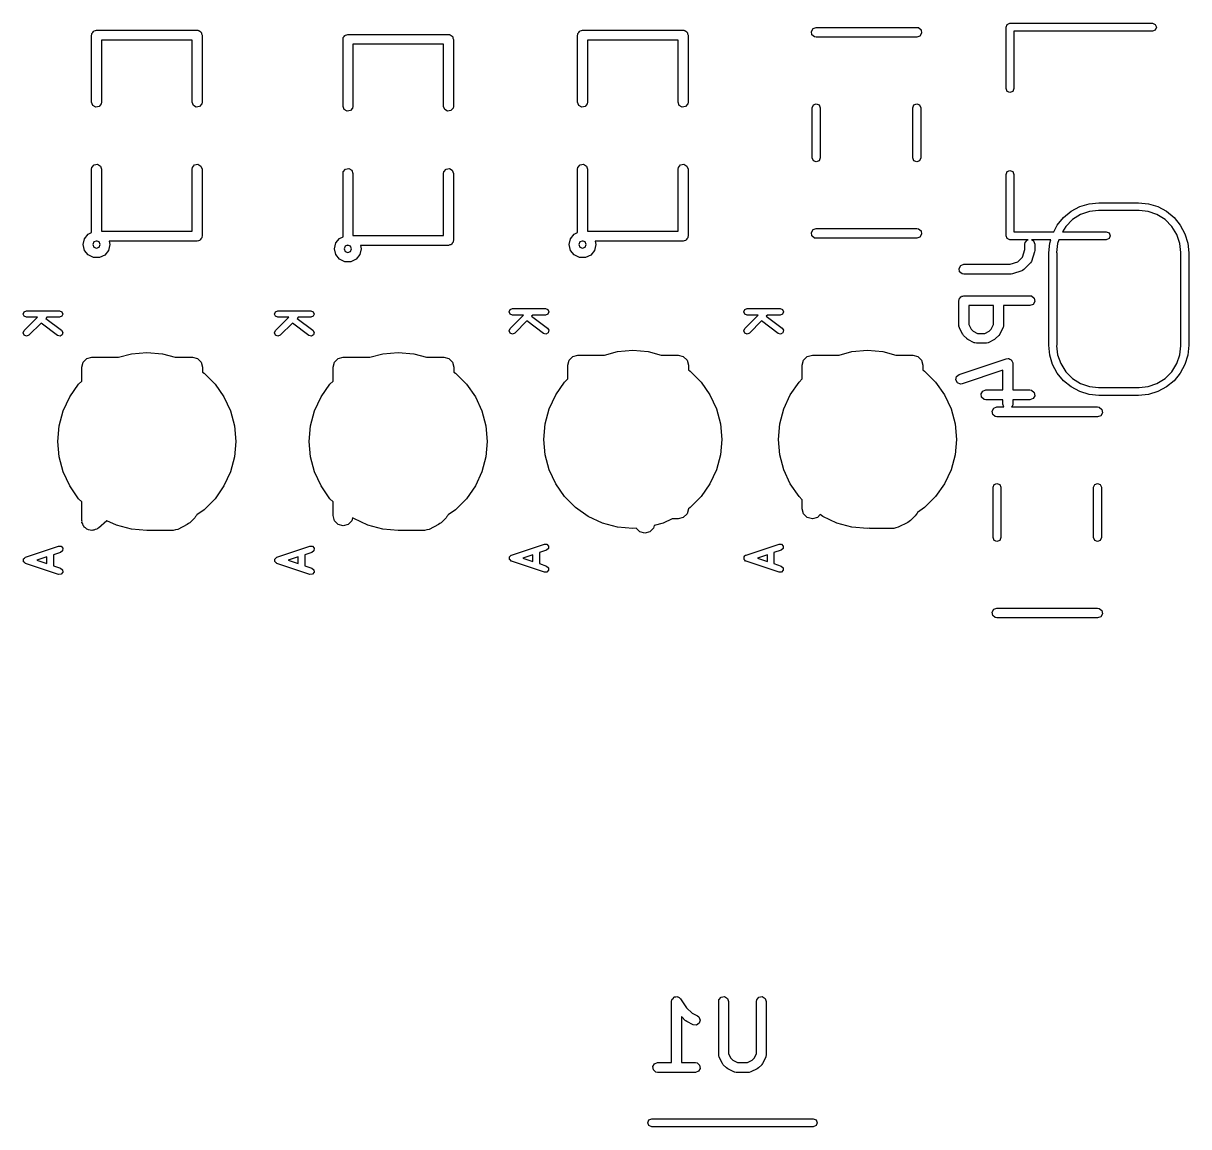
# Model space of a CAD drawing. Extents: x 0.41 to 2.1, y 0.11 to 1.56.
# Drawn here: x 0.406 to 1.102, y 0.901 to 1.56 of the extents above; entities that cross this region are included whole.
import ezdxf

# ---------------------------------------------------------------- set-up
doc = ezdxf.new("R2010")
doc.units = 0
doc.header["$MEASUREMENT"] = 0
doc.layers.add('BLACK', color=7, linetype='CONTINUOUS')

msp = doc.modelspace()

# ---------------------------------------------------------------- linework, layer by layer
at = {"layer": 'BLACK', "linetype": 'CONTINUOUS'}
for p, q in [((0.992717, 1.5572), (0.993408, 1.55888)), ((0.993408, 1.55888), (0.995079, 1.55957)), ((0.995079, 1.55957), (1.08012, 1.55957)), ((1.08012, 1.55957), (1.08179, 1.55888)), ((1.08179, 1.55888), (1.08248, 1.5572)), ((0.447047, 1.5525), (0.447115, 1.55288)), ((0.447047, 1.5125), (0.447047, 1.5525)), ((0.447092, 1.55301), (0.447158, 1.55313)), ((0.447115, 1.55288), (0.447092, 1.55301)), ((0.447158, 1.55313), (0.447225, 1.55351)), ((0.447225, 1.55351), (0.447718, 1.5541)), ((0.447718, 1.5541), (0.448102, 1.55476)), ((0.448102, 1.55476), (0.448352, 1.55485)), ((0.448352, 1.55485), (0.448524, 1.55506)), ((0.448524, 1.55506), (0.449279, 1.55519)), ((0.449279, 1.55519), (0.45, 1.55545)), ((0.45, 1.55545), (0.51, 1.55545)), ((0.51, 1.55545), (0.510384, 1.55539)), ((0.510384, 1.55539), (0.510513, 1.55541)), ((0.510513, 1.55541), (0.510626, 1.55534)), ((0.510626, 1.55534), (0.51101, 1.55527)), ((0.51101, 1.55527), (0.511598, 1.55478)), ((0.511598, 1.55478), (0.512262, 1.5544)), ((0.512262, 1.5544), (0.512353, 1.55415)), ((0.512353, 1.55415), (0.512557, 1.55398)), ((0.512557, 1.55398), (0.51269, 1.55322)), ((0.51269, 1.55322), (0.512953, 1.5525)), ((0.512953, 1.5525), (0.512953, 1.5125)), ((0.597158, 1.55063), (0.597225, 1.55101)), ((0.597225, 1.55101), (0.597718, 1.5516)), ((0.597718, 1.5516), (0.598102, 1.55226)), ((0.598102, 1.55226), (0.598352, 1.55235)), ((0.598352, 1.55235), (0.598524, 1.55256)), ((0.598524, 1.55256), (0.599279, 1.55269)), ((0.599279, 1.55269), (0.6, 1.55295)), ((0.6, 1.55295), (0.66, 1.55295)), ((0.66, 1.55295), (0.660384, 1.55289)), ((0.660384, 1.55289), (0.660513, 1.55291)), ((0.660513, 1.55291), (0.660626, 1.55284)), ((0.660626, 1.55284), (0.66101, 1.55277)), ((0.66101, 1.55277), (0.661598, 1.55228)), ((0.661598, 1.55228), (0.662262, 1.5519)), ((0.662262, 1.5519), (0.662353, 1.55165)), ((0.662353, 1.55165), (0.662557, 1.55148)), ((0.662557, 1.55148), (0.66269, 1.55072)), ((0.737047, 1.5525), (0.737115, 1.55288)), ((0.737047, 1.5125), (0.737047, 1.5525)), ((0.737092, 1.55301), (0.737158, 1.55313)), ((0.737115, 1.55288), (0.737092, 1.55301)), ((0.737158, 1.55313), (0.737225, 1.55351)), ((0.737225, 1.55351), (0.737718, 1.5541)), ((0.737718, 1.5541), (0.738102, 1.55476)), ((0.738102, 1.55476), (0.738352, 1.55485)), ((0.738352, 1.55485), (0.738524, 1.55506)), ((0.738524, 1.55506), (0.739279, 1.55519)), ((0.739279, 1.55519), (0.74, 1.55545)), ((0.74, 1.55545), (0.8, 1.55545)), ((0.8, 1.55545), (0.800384, 1.55539)), ((0.800384, 1.55539), (0.800513, 1.55541)), ((0.800513, 1.55541), (0.800626, 1.55534)), ((0.800626, 1.55534), (0.80101, 1.55527)), ((0.80101, 1.55527), (0.801598, 1.55478)), ((0.801598, 1.55478), (0.802262, 1.5544)), ((0.802262, 1.5544), (0.802353, 1.55415)), ((0.802353, 1.55415), (0.802557, 1.55398)), ((0.802557, 1.55398), (0.80269, 1.55322)), ((0.80269, 1.55322), (0.802953, 1.5525)), ((0.802953, 1.5525), (0.802953, 1.5125)), ((0.876541, 1.55471), (0.877551, 1.55645)), ((0.876892, 1.55272), (0.876541, 1.55471)), ((0.878439, 1.55142), (0.876892, 1.55272)), ((0.877551, 1.55645), (0.879449, 1.55715)), ((0.879449, 1.55124), (0.878439, 1.55142)), ((0.879449, 1.55715), (0.939449, 1.55715)), ((0.939449, 1.55124), (0.879449, 1.55124)), ((0.939449, 1.55715), (0.940459, 1.55697)), ((0.941347, 1.55193), (0.939449, 1.55124)), ((0.940459, 1.55697), (0.942006, 1.55567)), ((0.942357, 1.55368), (0.941347, 1.55193)), ((0.942006, 1.55567), (0.942357, 1.55368)), ((0.992717, 1.52059), (0.992717, 1.5572)), ((1.08012, 1.55484), (0.997441, 1.55484)), ((0.997441, 1.55484), (0.997441, 1.52059)), ((1.08179, 1.55553), (1.08012, 1.55484)), ((1.08248, 1.5572), (1.08179, 1.55553)), ((0.507047, 1.54955), (0.452953, 1.54955)), ((0.452953, 1.54955), (0.452953, 1.5125)), ((0.507047, 1.5125), (0.507047, 1.54955)), ((0.597047, 1.55), (0.597115, 1.55038)), ((0.597047, 1.51), (0.597047, 1.55)), ((0.597092, 1.55051), (0.597158, 1.55063)), ((0.597115, 1.55038), (0.597092, 1.55051)), ((0.657047, 1.54705), (0.602953, 1.54705)), ((0.602953, 1.54705), (0.602953, 1.51)), ((0.657047, 1.51), (0.657047, 1.54705)), ((0.66269, 1.55072), (0.662953, 1.55)), ((0.662953, 1.55), (0.662953, 1.51)), ((0.797047, 1.54955), (0.742953, 1.54955)), ((0.742953, 1.54955), (0.742953, 1.5125)), ((0.797047, 1.5125), (0.797047, 1.54955)), ((0.993408, 1.51892), (0.992717, 1.52059)), ((0.995079, 1.51823), (0.993408, 1.51892)), ((0.996749, 1.51892), (0.995079, 1.51823)), ((0.997441, 1.52059), (0.996749, 1.51892)), ((0.447738, 1.5106), (0.447047, 1.5125)), ((0.449487, 1.50959), (0.447738, 1.5106)), ((0.451476, 1.50994), (0.449487, 1.50959)), ((0.452775, 1.51149), (0.451476, 1.50994)), ((0.452953, 1.5125), (0.452775, 1.51149)), ((0.507738, 1.5106), (0.507047, 1.5125)), ((0.509487, 1.50959), (0.507738, 1.5106)), ((0.511476, 1.50994), (0.509487, 1.50959)), ((0.512775, 1.51149), (0.511476, 1.50994)), ((0.512953, 1.5125), (0.512775, 1.51149)), ((0.597738, 1.5081), (0.597047, 1.51)), ((0.602953, 1.51), (0.602775, 1.50899)), ((0.657738, 1.5081), (0.657047, 1.51)), ((0.662953, 1.51), (0.662775, 1.50899)), ((0.737738, 1.5106), (0.737047, 1.5125)), ((0.739487, 1.50959), (0.737738, 1.5106)), ((0.741476, 1.50994), (0.739487, 1.50959)), ((0.742775, 1.51149), (0.741476, 1.50994)), ((0.742953, 1.5125), (0.742775, 1.51149)), ((0.797738, 1.5106), (0.797047, 1.5125)), ((0.799487, 1.50959), (0.797738, 1.5106)), ((0.801476, 1.50994), (0.799487, 1.50959)), ((0.802775, 1.51149), (0.801476, 1.50994)), ((0.802953, 1.5125), (0.802775, 1.51149)), ((0.877087, 1.50919), (0.877779, 1.51086)), ((0.877087, 1.47919), (0.877087, 1.50919)), ((0.877779, 1.51086), (0.879449, 1.51156)), ((0.879449, 1.51156), (0.881119, 1.51086)), ((0.881119, 1.51086), (0.881811, 1.50919)), ((0.881811, 1.50919), (0.881811, 1.47919)), ((0.937087, 1.50919), (0.937779, 1.51086)), ((0.937087, 1.47919), (0.937087, 1.50919)), ((0.937779, 1.51086), (0.939449, 1.51156)), ((0.939449, 1.51156), (0.941119, 1.51086)), ((0.941119, 1.51086), (0.941811, 1.50919)), ((0.941811, 1.50919), (0.941811, 1.47919)), ((0.599487, 1.50709), (0.597738, 1.5081)), ((0.601476, 1.50744), (0.599487, 1.50709)), ((0.602775, 1.50899), (0.601476, 1.50744)), ((0.659487, 1.50709), (0.657738, 1.5081)), ((0.661476, 1.50744), (0.659487, 1.50709)), ((0.662775, 1.50899), (0.661476, 1.50744)), ((0.447225, 1.47351), (0.448524, 1.47506)), ((0.448524, 1.47506), (0.450513, 1.47541)), ((0.450513, 1.47541), (0.452262, 1.4744)), ((0.452262, 1.4744), (0.452953, 1.4725)), ((0.507225, 1.47351), (0.508524, 1.47506)), ((0.508524, 1.47506), (0.510513, 1.47541)), ((0.510513, 1.47541), (0.512262, 1.4744)), ((0.512262, 1.4744), (0.512953, 1.4725)), ((0.737225, 1.47351), (0.738524, 1.47506)), ((0.738524, 1.47506), (0.740513, 1.47541)), ((0.740513, 1.47541), (0.742262, 1.4744)), ((0.742262, 1.4744), (0.742953, 1.4725)), ((0.797225, 1.47351), (0.798524, 1.47506)), ((0.798524, 1.47506), (0.800513, 1.47541)), ((0.800513, 1.47541), (0.802262, 1.4744)), ((0.802262, 1.4744), (0.802953, 1.4725)), ((0.877779, 1.47752), (0.877087, 1.47919)), ((0.879449, 1.47683), (0.877779, 1.47752)), ((0.881119, 1.47752), (0.879449, 1.47683)), ((0.881811, 1.47919), (0.881119, 1.47752)), ((0.937779, 1.47752), (0.937087, 1.47919)), ((0.939449, 1.47683), (0.937779, 1.47752)), ((0.941119, 1.47752), (0.939449, 1.47683)), ((0.941811, 1.47919), (0.941119, 1.47752)), ((0.447047, 1.4725), (0.447225, 1.47351)), ((0.447047, 1.43468), (0.447047, 1.4725)), ((0.452953, 1.4725), (0.452953, 1.43545)), ((0.507047, 1.4725), (0.507225, 1.47351)), ((0.507047, 1.43545), (0.507047, 1.4725)), ((0.512953, 1.4725), (0.512953, 1.4325)), ((0.597047, 1.47), (0.597225, 1.47101)), ((0.597047, 1.43218), (0.597047, 1.47)), ((0.597225, 1.47101), (0.598524, 1.47256)), ((0.598524, 1.47256), (0.600513, 1.47291)), ((0.600513, 1.47291), (0.602262, 1.4719)), ((0.602262, 1.4719), (0.602953, 1.47)), ((0.602953, 1.47), (0.602953, 1.43295)), ((0.657047, 1.47), (0.657225, 1.47101)), ((0.657047, 1.43295), (0.657047, 1.47)), ((0.657225, 1.47101), (0.658524, 1.47256)), ((0.658524, 1.47256), (0.660513, 1.47291)), ((0.660513, 1.47291), (0.662262, 1.4719)), ((0.662262, 1.4719), (0.662953, 1.47)), ((0.662953, 1.47), (0.662953, 1.43)), ((0.737047, 1.4725), (0.737225, 1.47351)), ((0.737047, 1.43468), (0.737047, 1.4725)), ((0.742953, 1.4725), (0.742953, 1.43545)), ((0.797047, 1.4725), (0.797225, 1.47351)), ((0.797047, 1.43545), (0.797047, 1.4725)), ((0.802953, 1.4725), (0.802953, 1.4325)), ((0.992717, 1.46941), (0.993408, 1.47108)), ((0.992717, 1.4328), (0.992717, 1.46941)), ((0.993408, 1.47108), (0.995079, 1.47177)), ((0.995079, 1.47177), (0.996749, 1.47108)), ((0.996749, 1.47108), (0.997441, 1.46941)), ((0.997441, 1.46941), (0.997441, 1.43516)), ((1.02703, 1.44372), (1.03157, 1.44744)), ((1.03157, 1.44744), (1.03674, 1.4502)), ((1.03674, 1.4502), (1.04235, 1.45191)), ((1.04255, 1.44728), (1.03719, 1.4454)), ((1.04235, 1.45191), (1.04819, 1.45248)), ((1.04789, 1.44788), (1.04255, 1.44728)), ((1.04819, 1.44776), (1.04789, 1.44788)), ((1.04819, 1.45248), (1.07181, 1.45248)), ((1.07181, 1.44776), (1.04819, 1.44776)), ((1.07181, 1.45248), (1.07765, 1.45191)), ((1.07211, 1.44788), (1.07181, 1.44776)), ((1.07745, 1.44728), (1.07211, 1.44788)), ((1.08281, 1.4454), (1.07745, 1.44728)), ((1.07765, 1.45191), (1.08326, 1.4502)), ((1.08326, 1.4502), (1.08843, 1.44744)), ((1.08843, 1.44744), (1.09297, 1.44372)), ((1.02331, 1.43918), (1.02703, 1.44372)), ((1.03238, 1.44238), (1.02836, 1.43837)), ((1.03719, 1.4454), (1.03238, 1.44238)), ((1.08762, 1.44238), (1.08281, 1.4454)), ((1.09164, 1.43837), (1.08762, 1.44238)), ((1.09297, 1.44372), (1.09669, 1.43918)), ((0.44284, 1.43096), (0.445049, 1.43372)), ((0.445049, 1.43372), (0.447047, 1.43468)), ((0.452953, 1.43545), (0.507047, 1.43545)), ((0.602953, 1.43295), (0.657047, 1.43295)), ((0.73284, 1.43096), (0.735049, 1.43372)), ((0.735049, 1.43372), (0.737047, 1.43468)), ((0.742953, 1.43545), (0.797047, 1.43545)), ((0.876541, 1.43471), (0.877551, 1.43645)), ((0.876892, 1.43272), (0.876541, 1.43471)), ((0.878439, 1.43142), (0.876892, 1.43272)), ((0.877551, 1.43645), (0.879449, 1.43715)), ((0.879449, 1.43715), (0.939449, 1.43715)), ((0.939449, 1.43715), (0.940459, 1.43697)), ((0.940459, 1.43697), (0.942006, 1.43567)), ((0.942357, 1.43368), (0.941347, 1.43193)), ((0.942006, 1.43567), (0.942357, 1.43368)), ((0.993408, 1.43112), (0.992717, 1.4328)), ((0.997441, 1.43516), (1.02116, 1.43516)), ((1.02116, 1.43516), (1.02331, 1.43918)), ((1.02836, 1.43837), (1.02635, 1.43516)), ((1.02635, 1.43516), (1.05256, 1.43516)), ((1.05256, 1.43516), (1.05423, 1.43447)), ((1.05423, 1.43447), (1.05492, 1.4328)), ((1.05492, 1.4328), (1.05423, 1.43112)), ((1.09466, 1.43356), (1.09164, 1.43837)), ((1.09653, 1.4282), (1.09466, 1.43356)), ((1.09669, 1.43918), (1.09945, 1.43401)), ((1.09945, 1.43401), (1.10116, 1.4284)), ((0.442047, 1.42751), (0.44284, 1.43096)), ((0.44205, 1.4275), (0.442047, 1.42751)), ((0.442828, 1.42406), (0.44205, 1.4275)), ((0.448433, 1.42907), (0.447784, 1.4275)), ((0.447784, 1.4275), (0.448433, 1.42593)), ((0.449714, 1.4296), (0.448433, 1.42907)), ((0.448433, 1.42593), (0.45, 1.42528)), ((0.45, 1.42955), (0.449714, 1.4296)), ((0.450407, 1.42955), (0.45, 1.42955)), ((0.45, 1.42528), (0.451567, 1.42593)), ((0.451567, 1.42907), (0.450407, 1.42955)), ((0.452216, 1.4275), (0.451567, 1.42907)), ((0.451567, 1.42593), (0.452216, 1.4275)), ((0.457953, 1.42747), (0.457154, 1.42403)), ((0.51, 1.42955), (0.457486, 1.42955)), ((0.457486, 1.42955), (0.457953, 1.4275)), ((0.457953, 1.4275), (0.457953, 1.42747)), ((0.510721, 1.42981), (0.51, 1.42955)), ((0.511476, 1.42994), (0.510721, 1.42981)), ((0.511648, 1.43015), (0.511476, 1.42994)), ((0.511898, 1.43024), (0.511648, 1.43015)), ((0.512282, 1.4309), (0.511898, 1.43024)), ((0.512775, 1.43149), (0.512282, 1.4309)), ((0.512842, 1.43187), (0.512775, 1.43149)), ((0.512908, 1.43199), (0.512842, 1.43187)), ((0.512953, 1.4325), (0.512885, 1.43212)), ((0.512885, 1.43212), (0.512908, 1.43199)), ((0.592047, 1.42501), (0.59284, 1.42846)), ((0.59284, 1.42846), (0.595049, 1.43122)), ((0.595049, 1.43122), (0.597047, 1.43218)), ((0.598433, 1.42657), (0.597784, 1.425)), ((0.599714, 1.4271), (0.598433, 1.42657)), ((0.6, 1.42705), (0.599714, 1.4271)), ((0.600407, 1.42705), (0.6, 1.42705)), ((0.601567, 1.42657), (0.600407, 1.42705)), ((0.602216, 1.425), (0.601567, 1.42657)), ((0.66, 1.42705), (0.607486, 1.42705)), ((0.607486, 1.42705), (0.607953, 1.425)), ((0.660721, 1.42731), (0.66, 1.42705)), ((0.661476, 1.42744), (0.660721, 1.42731)), ((0.661648, 1.42765), (0.661476, 1.42744)), ((0.661898, 1.42774), (0.661648, 1.42765)), ((0.662282, 1.4284), (0.661898, 1.42774)), ((0.662775, 1.42899), (0.662282, 1.4284)), ((0.662842, 1.42937), (0.662775, 1.42899)), ((0.662908, 1.42949), (0.662842, 1.42937)), ((0.662953, 1.43), (0.662885, 1.42962)), ((0.662885, 1.42962), (0.662908, 1.42949)), ((0.732047, 1.42751), (0.73284, 1.43096)), ((0.73205, 1.4275), (0.732047, 1.42751)), ((0.732828, 1.42406), (0.73205, 1.4275)), ((0.738433, 1.42907), (0.737784, 1.4275)), ((0.737784, 1.4275), (0.738433, 1.42593)), ((0.739714, 1.4296), (0.738433, 1.42907)), ((0.738433, 1.42593), (0.74, 1.42528)), ((0.74, 1.42955), (0.739714, 1.4296)), ((0.740407, 1.42955), (0.74, 1.42955)), ((0.74, 1.42528), (0.741567, 1.42593)), ((0.741567, 1.42907), (0.740407, 1.42955)), ((0.742216, 1.4275), (0.741567, 1.42907)), ((0.741567, 1.42593), (0.742216, 1.4275)), ((0.747953, 1.42747), (0.747154, 1.42403)), ((0.8, 1.42955), (0.747486, 1.42955)), ((0.747486, 1.42955), (0.747953, 1.4275)), ((0.747953, 1.4275), (0.747953, 1.42747)), ((0.800721, 1.42981), (0.8, 1.42955)), ((0.801476, 1.42994), (0.800721, 1.42981)), ((0.801648, 1.43015), (0.801476, 1.42994)), ((0.801898, 1.43024), (0.801648, 1.43015)), ((0.802282, 1.4309), (0.801898, 1.43024)), ((0.802775, 1.43149), (0.802282, 1.4309)), ((0.802842, 1.43187), (0.802775, 1.43149)), ((0.802908, 1.43199), (0.802842, 1.43187)), ((0.802953, 1.4325), (0.802885, 1.43212)), ((0.802885, 1.43212), (0.802908, 1.43199)), ((0.879449, 1.43124), (0.878439, 1.43142)), ((0.939449, 1.43124), (0.879449, 1.43124)), ((0.941347, 1.43193), (0.939449, 1.43124)), ((0.995079, 1.43043), (0.993408, 1.43112)), ((1.00586, 1.43043), (0.995079, 1.43043)), ((1.00399, 1.42781), (1.00417, 1.42882)), ((1.00399, 1.42454), (1.00399, 1.42781)), ((1.00417, 1.42882), (1.00547, 1.43036)), ((1.00547, 1.43036), (1.00586, 1.43043)), ((1.01946, 1.43043), (1.00794, 1.43043)), ((1.00794, 1.43043), (1.00921, 1.4297)), ((1.00921, 1.4297), (1.0099, 1.42781)), ((1.0099, 1.42781), (1.0099, 1.42406)), ((1.01827, 1.42256), (1.01884, 1.4284)), ((1.01884, 1.4284), (1.01946, 1.43043)), ((1.02347, 1.4282), (1.02287, 1.42286)), ((1.02425, 1.43043), (1.02347, 1.4282)), ((1.05256, 1.43043), (1.02425, 1.43043)), ((1.05423, 1.43112), (1.05256, 1.43043)), ((1.09713, 1.42286), (1.09653, 1.4282)), ((1.10116, 1.4284), (1.10173, 1.42256)), ((0.445028, 1.42129), (0.442828, 1.42406)), ((0.448211, 1.41975), (0.445028, 1.42129)), ((0.451748, 1.41974), (0.448211, 1.41975)), ((0.45494, 1.42127), (0.451748, 1.41974)), ((0.457154, 1.42403), (0.45494, 1.42127)), ((0.59205, 1.425), (0.592047, 1.42501)), ((0.592828, 1.42156), (0.59205, 1.425)), ((0.595028, 1.41879), (0.592828, 1.42156)), ((0.598211, 1.41725), (0.595028, 1.41879)), ((0.597784, 1.425), (0.598433, 1.42343)), ((0.598433, 1.42343), (0.6, 1.42278)), ((0.6, 1.42278), (0.601567, 1.42343)), ((0.601567, 1.42343), (0.602216, 1.425)), ((0.60494, 1.41877), (0.601748, 1.41724)), ((0.607154, 1.42153), (0.60494, 1.41877)), ((0.607953, 1.42497), (0.607154, 1.42153)), ((0.607953, 1.425), (0.607953, 1.42497)), ((0.735028, 1.42129), (0.732828, 1.42406)), ((0.738211, 1.41975), (0.735028, 1.42129)), ((0.741748, 1.41974), (0.738211, 1.41975)), ((0.74494, 1.42127), (0.741748, 1.41974)), ((0.747154, 1.42403), (0.74494, 1.42127)), ((0.999725, 1.41726), (1.00249, 1.42003)), ((1.00249, 1.42003), (1.00399, 1.42454)), ((1.00975, 1.42312), (1.00787, 1.4175)), ((1.0099, 1.42406), (1.00974, 1.42319)), ((1.00974, 1.42319), (1.00975, 1.42312)), ((1.01827, 1.36744), (1.01827, 1.42256)), ((1.02287, 1.42286), (1.02299, 1.42256)), ((1.02299, 1.42256), (1.02299, 1.36744)), ((1.09701, 1.42256), (1.09713, 1.42286)), ((1.09701, 1.36744), (1.09701, 1.42256)), ((1.10173, 1.42256), (1.10173, 1.36744)), ((0.601748, 1.41724), (0.598211, 1.41725)), ((0.964666, 1.41332), (0.965676, 1.41507)), ((0.965017, 1.41133), (0.964666, 1.41332)), ((0.965676, 1.41507), (0.967574, 1.41576)), ((0.967574, 1.41576), (0.995216, 1.41576)), ((0.995216, 1.41576), (0.999725, 1.41726)), ((1.00225, 1.41188), (0.996629, 1.41001)), ((1.00239, 1.41199), (1.00225, 1.41188)), ((1.00257, 1.41201), (1.00239, 1.41199)), ((1.00341, 1.4126), (1.00257, 1.41201)), ((1.00716, 1.41634), (1.00341, 1.4126)), ((1.00723, 1.4165), (1.00716, 1.41634)), ((1.00738, 1.4166), (1.00723, 1.4165)), ((1.00787, 1.4175), (1.00738, 1.4166)), ((0.966564, 1.41003), (0.965017, 1.41133)), ((0.967574, 1.40986), (0.966564, 1.41003)), ((0.995696, 1.40986), (0.967574, 1.40986)), ((0.995756, 1.40988), (0.995696, 1.40986)), ((0.996629, 1.41001), (0.995756, 1.40988)), ((0.964621, 1.39406), (0.964689, 1.39444)), ((0.964621, 1.37906), (0.964621, 1.39406)), ((0.964666, 1.39457), (0.964732, 1.39469)), ((0.964689, 1.39444), (0.964666, 1.39457)), ((0.964732, 1.39469), (0.964799, 1.39507)), ((0.964799, 1.39507), (0.965292, 1.39566)), ((0.965292, 1.39566), (0.965676, 1.39632)), ((0.965676, 1.39632), (0.965926, 1.39641)), ((0.965926, 1.39641), (0.966098, 1.39662)), ((0.966098, 1.39662), (0.966853, 1.39675)), ((0.966853, 1.39675), (0.967574, 1.39701)), ((0.967574, 1.39701), (1.00694, 1.39701)), ((0.970527, 1.39111), (0.970527, 1.37976)), ((0.985244, 1.39111), (0.970527, 1.39111)), ((0.985244, 1.37976), (0.985244, 1.39111)), ((1.00694, 1.39111), (0.991149, 1.39111)), ((0.991149, 1.39111), (0.991149, 1.37906)), ((1.00694, 1.39701), (1.00795, 1.39684)), ((1.00884, 1.3918), (1.00694, 1.39111)), ((1.00795, 1.39684), (1.0095, 1.39554)), ((1.00985, 1.39355), (1.00884, 1.3918)), ((1.0095, 1.39554), (1.00985, 1.39355)), ((0.406262, 1.38606), (0.406833, 1.38744)), ((0.406833, 1.38468), (0.406262, 1.38606)), ((0.406833, 1.38744), (0.408212, 1.38801)), ((0.408212, 1.38411), (0.406833, 1.38468)), ((0.406833, 1.37618), (0.414761, 1.38411)), ((0.408212, 1.38801), (0.427912, 1.38801)), ((0.414761, 1.38411), (0.408212, 1.38411)), ((0.420277, 1.38411), (0.419623, 1.38346)), ((0.427912, 1.38411), (0.420277, 1.38411)), ((0.427912, 1.38801), (0.429291, 1.38744)), ((0.429291, 1.38468), (0.427912, 1.38411)), ((0.429291, 1.38744), (0.429862, 1.38606)), ((0.429862, 1.38606), (0.429291, 1.38468)), ((0.556262, 1.38606), (0.556833, 1.38744)), ((0.556833, 1.38468), (0.556262, 1.38606)), ((0.556833, 1.38744), (0.558212, 1.38801)), ((0.558212, 1.38411), (0.556833, 1.38468)), ((0.556833, 1.37618), (0.564761, 1.38411)), ((0.558212, 1.38801), (0.577912, 1.38801)), ((0.564761, 1.38411), (0.558212, 1.38411)), ((0.570277, 1.38411), (0.569623, 1.38346)), ((0.577912, 1.38411), (0.570277, 1.38411)), ((0.577912, 1.38801), (0.579291, 1.38744)), ((0.579291, 1.38468), (0.577912, 1.38411)), ((0.579291, 1.38744), (0.579862, 1.38606)), ((0.579862, 1.38606), (0.579291, 1.38468)), ((0.696262, 1.38732), (0.696833, 1.3887)), ((0.696833, 1.38594), (0.696262, 1.38732)), ((0.696833, 1.3887), (0.698212, 1.38927)), ((0.698212, 1.38537), (0.696833, 1.38594)), ((0.696833, 1.37744), (0.704761, 1.38537)), ((0.698212, 1.38927), (0.717912, 1.38927)), ((0.704761, 1.38537), (0.698212, 1.38537)), ((0.710277, 1.38537), (0.709623, 1.38472)), ((0.709623, 1.38472), (0.719082, 1.37762)), ((0.717912, 1.38537), (0.710277, 1.38537)), ((0.717912, 1.38927), (0.719291, 1.3887)), ((0.719291, 1.38594), (0.717912, 1.38537)), ((0.719291, 1.3887), (0.719862, 1.38732)), ((0.719862, 1.38732), (0.719291, 1.38594)), ((0.836262, 1.38732), (0.836833, 1.3887)), ((0.836833, 1.38594), (0.836262, 1.38732)), ((0.836833, 1.3887), (0.838212, 1.38927)), ((0.838212, 1.38537), (0.836833, 1.38594)), ((0.836833, 1.37744), (0.844761, 1.38537)), ((0.838212, 1.38927), (0.857912, 1.38927)), ((0.844761, 1.38537), (0.838212, 1.38537)), ((0.850277, 1.38537), (0.849623, 1.38472)), ((0.849623, 1.38472), (0.859082, 1.37762)), ((0.857912, 1.38537), (0.850277, 1.38537)), ((0.857912, 1.38927), (0.859291, 1.3887)), ((0.859291, 1.38594), (0.857912, 1.38537)), ((0.859291, 1.3887), (0.859862, 1.38732)), ((0.859862, 1.38732), (0.859291, 1.38594)), ((0.416838, 1.38067), (0.409591, 1.37342)), ((0.426742, 1.37324), (0.416838, 1.38067)), ((0.419623, 1.38346), (0.429082, 1.37636)), ((0.566838, 1.38067), (0.559591, 1.37342)), ((0.576742, 1.37324), (0.566838, 1.38067)), ((0.569623, 1.38346), (0.579082, 1.37636)), ((0.696262, 1.37606), (0.696833, 1.37744)), ((0.706838, 1.38193), (0.699591, 1.37468)), ((0.716742, 1.3745), (0.706838, 1.38193)), ((0.719082, 1.37762), (0.719842, 1.37634)), ((0.836262, 1.37606), (0.836833, 1.37744)), ((0.846838, 1.38193), (0.839591, 1.37468)), ((0.856742, 1.3745), (0.846838, 1.38193)), ((0.859082, 1.37762), (0.859842, 1.37634)), ((0.964682, 1.3789), (0.964621, 1.37906)), ((0.964641, 1.37872), (0.964682, 1.3789)), ((0.964933, 1.37774), (0.964641, 1.37872)), ((0.966808, 1.37399), (0.964933, 1.37774)), ((0.970527, 1.37976), (0.971876, 1.37706)), ((0.971876, 1.37706), (0.973073, 1.37587)), ((0.982698, 1.37587), (0.983895, 1.37706)), ((0.983895, 1.37706), (0.985244, 1.37976)), ((0.990837, 1.37774), (0.988963, 1.37399)), ((0.990858, 1.37792), (0.990837, 1.37774)), ((0.990971, 1.37805), (0.990858, 1.37792)), ((0.991149, 1.37906), (0.990971, 1.37805)), ((0.406262, 1.3748), (0.406833, 1.37618)), ((0.406833, 1.37342), (0.406262, 1.3748)), ((0.408212, 1.37285), (0.406833, 1.37342)), ((0.409591, 1.37342), (0.408212, 1.37285)), ((0.428188, 1.37287), (0.426742, 1.37324)), ((0.429472, 1.37363), (0.428188, 1.37287)), ((0.429082, 1.37636), (0.429842, 1.37508)), ((0.429842, 1.37508), (0.429472, 1.37363)), ((0.556262, 1.3748), (0.556833, 1.37618)), ((0.556833, 1.37342), (0.556262, 1.3748)), ((0.558212, 1.37285), (0.556833, 1.37342)), ((0.559591, 1.37342), (0.558212, 1.37285)), ((0.578188, 1.37287), (0.576742, 1.37324)), ((0.579472, 1.37363), (0.578188, 1.37287)), ((0.579082, 1.37636), (0.579842, 1.37508)), ((0.579842, 1.37508), (0.579472, 1.37363)), ((0.696833, 1.37468), (0.696262, 1.37606)), ((0.698212, 1.37411), (0.696833, 1.37468)), ((0.699591, 1.37468), (0.698212, 1.37411)), ((0.718188, 1.37413), (0.716742, 1.3745)), ((0.719472, 1.37489), (0.718188, 1.37413)), ((0.719842, 1.37634), (0.719472, 1.37489)), ((0.836833, 1.37468), (0.836262, 1.37606)), ((0.838212, 1.37411), (0.836833, 1.37468)), ((0.839591, 1.37468), (0.838212, 1.37411)), ((0.858188, 1.37413), (0.856742, 1.3745)), ((0.859472, 1.37489), (0.858188, 1.37413)), ((0.859842, 1.37634), (0.859472, 1.37489)), ((0.966855, 1.37395), (0.966808, 1.37399)), ((0.967361, 1.37323), (0.966855, 1.37395)), ((0.969236, 1.37135), (0.967361, 1.37323)), ((0.969294, 1.37132), (0.969236, 1.37135)), ((0.970003, 1.3708), (0.969294, 1.37132)), ((0.973753, 1.36892), (0.970003, 1.3708)), ((0.973073, 1.37587), (0.97577, 1.37452)), ((0.97577, 1.37452), (0.98, 1.37452)), ((0.98, 1.37452), (0.982698, 1.37587)), ((0.985767, 1.3708), (0.982018, 1.36892)), ((0.985812, 1.37084), (0.985767, 1.3708)), ((0.986535, 1.37135), (0.985812, 1.37084)), ((0.98841, 1.37323), (0.986535, 1.37135)), ((0.988437, 1.37328), (0.98841, 1.37323)), ((0.988963, 1.37399), (0.988437, 1.37328)), ((0.470771, 1.36234), (0.48, 1.36315)), ((0.48, 1.36315), (0.489229, 1.36234)), ((0.620771, 1.36234), (0.63, 1.36315)), ((0.63, 1.36315), (0.639229, 1.36234)), ((0.753096, 1.36155), (0.760771, 1.3636)), ((0.760771, 1.3636), (0.77, 1.36441)), ((0.77, 1.36441), (0.779229, 1.3636)), ((0.779229, 1.3636), (0.786904, 1.36155)), ((0.893096, 1.36155), (0.900771, 1.3636)), ((0.900771, 1.3636), (0.91, 1.36441)), ((0.91, 1.36441), (0.919229, 1.3636)), ((0.919229, 1.3636), (0.926904, 1.36155)), ((0.973928, 1.3689), (0.973753, 1.36892)), ((0.974063, 1.36879), (0.973928, 1.3689)), ((0.975073, 1.36861), (0.974063, 1.36879)), ((0.980697, 1.36861), (0.975073, 1.36861)), ((0.980863, 1.36867), (0.980697, 1.36861)), ((0.981035, 1.36863), (0.980863, 1.36867)), ((0.982018, 1.36892), (0.981035, 1.36863)), ((1.01884, 1.3616), (1.01827, 1.36744)), ((1.02299, 1.36744), (1.02287, 1.36714)), ((1.02287, 1.36714), (1.02347, 1.3618)), ((1.09653, 1.3618), (1.09713, 1.36714)), ((1.09713, 1.36714), (1.09701, 1.36744)), ((1.10173, 1.36744), (1.10116, 1.3616)), ((0.441143, 1.35429), (0.441947, 1.35729)), ((0.441947, 1.35729), (0.444143, 1.35948)), ((0.444143, 1.35948), (0.447143, 1.36029)), ((0.447143, 1.36029), (0.463096, 1.36029)), ((0.463096, 1.36029), (0.470771, 1.36234)), ((0.489229, 1.36234), (0.496904, 1.36029)), ((0.496904, 1.36029), (0.507143, 1.36029)), ((0.507143, 1.36029), (0.510143, 1.35948)), ((0.510143, 1.35948), (0.512339, 1.35729)), ((0.512339, 1.35729), (0.513143, 1.35429)), ((0.591143, 1.35429), (0.591947, 1.35729)), ((0.591947, 1.35729), (0.594143, 1.35948)), ((0.594143, 1.35948), (0.597143, 1.36029)), ((0.597143, 1.36029), (0.613096, 1.36029)), ((0.613096, 1.36029), (0.620771, 1.36234)), ((0.639229, 1.36234), (0.646904, 1.36029)), ((0.646904, 1.36029), (0.657143, 1.36029)), ((0.657143, 1.36029), (0.660143, 1.35948)), ((0.660143, 1.35948), (0.662339, 1.35729)), ((0.662339, 1.35729), (0.663143, 1.35429)), ((0.731143, 1.35555), (0.731947, 1.35855)), ((0.731947, 1.35855), (0.734143, 1.36074)), ((0.734143, 1.36074), (0.737143, 1.36155)), ((0.737143, 1.36155), (0.753096, 1.36155)), ((0.786904, 1.36155), (0.797143, 1.36155)), ((0.797143, 1.36155), (0.800143, 1.36074)), ((0.800143, 1.36074), (0.802339, 1.35855)), ((0.802339, 1.35855), (0.803143, 1.35555)), ((0.871143, 1.35555), (0.871947, 1.35855)), ((0.871947, 1.35855), (0.874143, 1.36074)), ((0.874143, 1.36074), (0.877143, 1.36155)), ((0.877143, 1.36155), (0.893096, 1.36155)), ((0.926904, 1.36155), (0.937143, 1.36155)), ((0.937143, 1.36155), (0.940143, 1.36074)), ((0.940143, 1.36074), (0.942339, 1.35855)), ((0.942339, 1.35855), (0.943143, 1.35555)), ((0.964766, 1.34999), (0.992887, 1.35937)), ((0.992887, 1.35937), (0.993901, 1.35952)), ((0.993901, 1.35952), (0.994111, 1.35943)), ((0.994111, 1.35943), (0.994334, 1.35947)), ((0.994334, 1.35947), (0.995031, 1.35907)), ((0.995031, 1.35907), (0.99578, 1.35877)), ((0.99578, 1.35877), (0.995887, 1.35858)), ((0.995887, 1.35858), (0.996083, 1.35846)), ((0.996083, 1.35846), (0.996358, 1.35771)), ((0.996358, 1.35771), (0.996742, 1.357)), ((0.996742, 1.357), (0.996696, 1.35678)), ((0.996696, 1.35678), (0.996774, 1.35657)), ((0.996774, 1.35657), (0.996774, 1.34077)), ((1.02055, 1.35599), (1.01884, 1.3616)), ((1.02347, 1.3618), (1.02534, 1.35644)), ((1.02534, 1.35644), (1.02836, 1.35163)), ((1.09164, 1.35163), (1.09466, 1.35644)), ((1.09466, 1.35644), (1.09653, 1.3618)), ((1.10116, 1.3616), (1.09945, 1.35599)), ((0.441143, 1.34602), (0.441143, 1.35429)), ((0.513143, 1.35429), (0.513143, 1.35143)), ((0.513143, 1.35143), (0.514164, 1.35071)), ((0.514164, 1.35071), (0.520715, 1.34416)), ((0.591143, 1.34602), (0.591143, 1.35429)), ((0.663143, 1.35429), (0.663143, 1.35143)), ((0.663143, 1.35143), (0.664164, 1.35071)), ((0.664164, 1.35071), (0.670715, 1.34416)), ((0.731143, 1.34728), (0.731143, 1.35555)), ((0.803143, 1.35555), (0.803143, 1.35269)), ((0.803143, 1.35269), (0.804164, 1.35197)), ((0.804164, 1.35197), (0.810715, 1.34542)), ((0.871143, 1.34728), (0.871143, 1.35555)), ((0.943143, 1.35555), (0.943143, 1.35269)), ((0.943143, 1.35269), (0.944164, 1.35197)), ((0.944164, 1.35197), (0.950715, 1.34542)), ((0.963183, 1.34874), (0.964766, 1.34999)), ((0.990868, 1.35247), (0.966633, 1.34439)), ((0.990868, 1.34077), (0.990868, 1.35247)), ((1.02331, 1.35082), (1.02055, 1.35599)), ((1.02703, 1.34628), (1.02331, 1.35082)), ((1.02836, 1.35163), (1.03238, 1.34762)), ((1.08762, 1.34762), (1.09164, 1.35163)), ((1.09669, 1.35082), (1.09297, 1.34628)), ((1.09945, 1.35599), (1.09669, 1.35082)), ((0.433971, 1.33657), (0.439285, 1.34416)), ((0.439285, 1.34416), (0.441143, 1.34602)), ((0.520715, 1.34416), (0.526029, 1.33657)), ((0.583971, 1.33657), (0.589285, 1.34416)), ((0.589285, 1.34416), (0.591143, 1.34602)), ((0.670715, 1.34416), (0.676029, 1.33657)), ((0.723971, 1.33783), (0.729285, 1.34542)), ((0.729285, 1.34542), (0.731143, 1.34728)), ((0.810715, 1.34542), (0.816029, 1.33783)), ((0.863971, 1.33783), (0.869285, 1.34542)), ((0.869285, 1.34542), (0.871143, 1.34728)), ((0.950715, 1.34542), (0.956029, 1.33783)), ((0.962778, 1.34676), (0.963183, 1.34874)), ((0.96374, 1.34498), (0.962778, 1.34676)), ((0.965619, 1.34424), (0.96374, 1.34498)), ((0.966633, 1.34439), (0.965619, 1.34424)), ((1.03157, 1.34256), (1.02703, 1.34628)), ((1.03674, 1.3398), (1.03157, 1.34256)), ((1.03238, 1.34762), (1.03719, 1.3446)), ((1.03719, 1.3446), (1.04255, 1.34272)), ((1.04255, 1.34272), (1.04789, 1.34212)), ((1.07211, 1.34212), (1.07745, 1.34272)), ((1.07745, 1.34272), (1.08281, 1.3446)), ((1.08281, 1.3446), (1.08762, 1.34762)), ((1.08843, 1.34256), (1.08326, 1.3398)), ((1.09297, 1.34628), (1.08843, 1.34256)), ((0.430056, 1.32818), (0.433971, 1.33657)), ((0.526029, 1.33657), (0.529944, 1.32818)), ((0.580056, 1.32818), (0.583971, 1.33657)), ((0.676029, 1.33657), (0.679944, 1.32818)), ((0.720056, 1.32944), (0.723971, 1.33783)), ((0.816029, 1.33783), (0.819944, 1.32944)), ((0.860056, 1.32944), (0.863971, 1.33783)), ((0.956029, 1.33783), (0.959944, 1.32944)), ((0.977789, 1.33833), (0.978799, 1.34008)), ((0.97814, 1.33634), (0.977789, 1.33833)), ((0.979687, 1.33504), (0.97814, 1.33634)), ((0.978799, 1.34008), (0.980697, 1.34077)), ((0.980697, 1.34077), (0.990868, 1.34077)), ((0.996774, 1.34077), (1.00694, 1.34077)), ((1.00694, 1.34077), (1.00795, 1.34059)), ((1.00884, 1.33556), (1.00694, 1.33486)), ((1.00795, 1.34059), (1.0095, 1.33929)), ((1.00985, 1.3373), (1.00884, 1.33556)), ((1.0095, 1.33929), (1.00985, 1.3373)), ((1.04235, 1.33809), (1.03674, 1.3398)), ((1.04819, 1.33752), (1.04235, 1.33809)), ((1.04789, 1.34212), (1.04819, 1.34224)), ((1.04819, 1.34224), (1.07181, 1.34224)), ((1.07181, 1.33752), (1.04819, 1.33752)), ((1.07181, 1.34224), (1.07211, 1.34212)), ((1.07765, 1.33809), (1.07181, 1.33752)), ((1.08326, 1.3398), (1.07765, 1.33809)), ((0.717658, 1.32049), (0.720056, 1.32944)), ((0.819944, 1.32944), (0.822342, 1.32049)), ((0.857658, 1.32049), (0.860056, 1.32944)), ((0.959944, 1.32944), (0.962342, 1.32049)), ((0.980697, 1.33486), (0.979687, 1.33504)), ((0.990868, 1.33486), (0.980697, 1.33486)), ((0.984415, 1.32813), (0.985425, 1.32988)), ((0.985425, 1.32988), (0.987323, 1.33057)), ((0.987323, 1.33057), (0.991459, 1.33057)), ((0.990868, 1.33219), (0.990868, 1.33486)), ((0.991459, 1.33057), (0.990868, 1.33219)), ((0.996595, 1.33118), (0.996081, 1.33057)), ((0.996081, 1.33057), (1.04732, 1.33057)), ((0.996774, 1.33219), (0.996595, 1.33118)), ((1.00694, 1.33486), (0.996774, 1.33486)), ((0.996774, 1.33486), (0.996774, 1.33219)), ((1.04732, 1.33057), (1.04833, 1.33039)), ((1.04833, 1.33039), (1.04988, 1.32909)), ((1.04988, 1.32909), (1.05023, 1.32711)), ((0.427658, 1.31923), (0.430056, 1.32818)), ((0.529944, 1.32818), (0.532342, 1.31923)), ((0.577658, 1.31923), (0.580056, 1.32818)), ((0.679944, 1.32818), (0.682342, 1.31923)), ((0.984766, 1.32614), (0.984415, 1.32813)), ((0.986313, 1.32484), (0.984766, 1.32614)), ((0.987323, 1.32467), (0.986313, 1.32484)), ((1.04732, 1.32467), (0.987323, 1.32467)), ((1.04922, 1.32536), (1.04732, 1.32467)), ((1.05023, 1.32711), (1.04922, 1.32536)), ((0.42685, 1.31), (0.427658, 1.31923)), ((0.532342, 1.31923), (0.53315, 1.31)), ((0.57685, 1.31), (0.577658, 1.31923)), ((0.682342, 1.31923), (0.68315, 1.31)), ((0.71685, 1.31126), (0.717658, 1.32049)), ((0.822342, 1.32049), (0.82315, 1.31126)), ((0.85685, 1.31126), (0.857658, 1.32049)), ((0.962342, 1.32049), (0.96315, 1.31126)), ((0.427658, 1.30077), (0.42685, 1.31)), ((0.53315, 1.31), (0.532342, 1.30077)), ((0.577658, 1.30077), (0.57685, 1.31)), ((0.68315, 1.31), (0.682342, 1.30077)), ((0.717658, 1.30203), (0.71685, 1.31126)), ((0.82315, 1.31126), (0.822342, 1.30203)), ((0.857658, 1.30203), (0.85685, 1.31126)), ((0.96315, 1.31126), (0.962342, 1.30203)), ((0.430056, 1.29182), (0.427658, 1.30077)), ((0.532342, 1.30077), (0.529944, 1.29182)), ((0.580056, 1.29182), (0.577658, 1.30077)), ((0.682342, 1.30077), (0.679944, 1.29182)), ((0.720056, 1.29308), (0.717658, 1.30203)), ((0.822342, 1.30203), (0.819944, 1.29308)), ((0.860056, 1.29308), (0.857658, 1.30203)), ((0.962342, 1.30203), (0.959944, 1.29308)), ((0.433971, 1.28343), (0.430056, 1.29182)), ((0.529944, 1.29182), (0.526029, 1.28343)), ((0.583971, 1.28343), (0.580056, 1.29182)), ((0.679944, 1.29182), (0.676029, 1.28343)), ((0.723971, 1.28469), (0.720056, 1.29308)), ((0.819944, 1.29308), (0.816029, 1.28469)), ((0.863971, 1.28469), (0.860056, 1.29308)), ((0.959944, 1.29308), (0.956029, 1.28469)), ((0.439285, 1.27584), (0.433971, 1.28343)), ((0.526029, 1.28343), (0.520715, 1.27584)), ((0.589285, 1.27584), (0.583971, 1.28343)), ((0.676029, 1.28343), (0.670715, 1.27584)), ((0.729285, 1.2771), (0.723971, 1.28469)), ((0.816029, 1.28469), (0.810715, 1.2771)), ((0.869285, 1.2771), (0.863971, 1.28469)), ((0.956029, 1.28469), (0.950715, 1.2771)), ((0.984961, 1.28262), (0.985653, 1.28429)), ((0.984961, 1.25262), (0.984961, 1.28262)), ((0.985653, 1.28429), (0.987323, 1.28498)), ((0.987323, 1.28498), (0.988993, 1.28429)), ((0.988993, 1.28429), (0.989685, 1.28262)), ((0.989685, 1.28262), (0.989685, 1.25262)), ((1.04496, 1.28262), (1.04565, 1.28429)), ((1.04496, 1.25262), (1.04496, 1.28262)), ((1.04565, 1.28429), (1.04732, 1.28498)), ((1.04732, 1.28498), (1.04899, 1.28429)), ((1.04899, 1.28429), (1.04969, 1.28262)), ((1.04969, 1.28262), (1.04969, 1.25262)), ((0.441143, 1.27398), (0.439285, 1.27584)), ((0.441143, 1.26286), (0.441143, 1.27398)), ((0.520715, 1.27584), (0.514164, 1.26929)), ((0.591143, 1.27398), (0.589285, 1.27584)), ((0.591143, 1.26571), (0.591143, 1.27398)), ((0.670715, 1.27584), (0.664164, 1.26929)), ((0.735836, 1.27054), (0.729285, 1.2771)), ((0.810715, 1.2771), (0.804164, 1.27054)), ((0.871143, 1.27524), (0.869285, 1.2771)), ((0.871143, 1.26983), (0.871143, 1.27524)), ((0.950715, 1.2771), (0.944164, 1.27054)), ((0.509652, 1.26589), (0.509011, 1.26517)), ((0.509835, 1.26625), (0.509652, 1.26589)), ((0.514164, 1.26929), (0.509835, 1.26625)), ((0.659652, 1.26589), (0.659011, 1.26517)), ((0.659835, 1.26625), (0.659652, 1.26589)), ((0.664164, 1.26929), (0.659835, 1.26625)), ((0.743425, 1.26523), (0.735836, 1.27054)), ((0.802339, 1.26683), (0.800143, 1.26464)), ((0.803142, 1.26983), (0.802339, 1.26683)), ((0.804164, 1.27054), (0.803142, 1.26983)), ((0.871947, 1.26683), (0.871143, 1.26983)), ((0.874143, 1.26464), (0.871947, 1.26683)), ((0.881845, 1.26634), (0.880143, 1.26464)), ((0.883425, 1.26523), (0.881845, 1.26634)), ((0.939011, 1.26643), (0.938528, 1.26559)), ((0.939652, 1.26715), (0.939011, 1.26643)), ((0.939835, 1.26751), (0.939652, 1.26715)), ((0.944164, 1.27054), (0.939835, 1.26751)), ((0.441296, 1.26228), (0.441143, 1.26286)), ((0.441257, 1.26169), (0.441296, 1.26228)), ((0.441692, 1.26081), (0.441257, 1.26169)), ((0.441947, 1.25986), (0.441692, 1.26081)), ((0.442366, 1.25944), (0.441947, 1.25986)), ((0.442627, 1.25891), (0.442366, 1.25944)), ((0.443446, 1.25836), (0.442627, 1.25891)), ((0.456101, 1.26272), (0.451094, 1.25834)), ((0.461822, 1.26006), (0.456101, 1.26272)), ((0.470771, 1.25766), (0.461822, 1.26006)), ((0.504112, 1.26035), (0.498398, 1.25749)), ((0.504835, 1.26099), (0.504112, 1.26035)), ((0.505671, 1.26147), (0.504835, 1.26099)), ((0.508528, 1.26433), (0.505671, 1.26147)), ((0.509011, 1.26517), (0.508528, 1.26433)), ((0.591947, 1.26271), (0.591143, 1.26571)), ((0.594143, 1.26052), (0.591947, 1.26271)), ((0.597143, 1.25971), (0.594143, 1.26052)), ((0.600143, 1.26052), (0.597143, 1.25971)), ((0.602339, 1.26271), (0.600143, 1.26052)), ((0.602794, 1.26441), (0.602339, 1.26271)), ((0.603425, 1.26397), (0.602794, 1.26441)), ((0.611822, 1.26006), (0.603425, 1.26397)), ((0.620771, 1.25766), (0.611822, 1.26006)), ((0.654112, 1.26035), (0.648398, 1.25749)), ((0.654835, 1.26099), (0.654112, 1.26035)), ((0.655671, 1.26147), (0.654835, 1.26099)), ((0.658528, 1.26433), (0.655671, 1.26147)), ((0.659011, 1.26517), (0.658528, 1.26433)), ((0.751822, 1.26132), (0.743425, 1.26523)), ((0.760771, 1.25892), (0.751822, 1.26132)), ((0.77, 1.25811), (0.760771, 1.25892)), ((0.782769, 1.25987), (0.782339, 1.25826)), ((0.788178, 1.26132), (0.782769, 1.25987)), ((0.793573, 1.26383), (0.788178, 1.26132)), ((0.797143, 1.26383), (0.793573, 1.26383)), ((0.800143, 1.26464), (0.797143, 1.26383)), ((0.877143, 1.26383), (0.874143, 1.26464)), ((0.880143, 1.26464), (0.877143, 1.26383)), ((0.891822, 1.26132), (0.883425, 1.26523)), ((0.900771, 1.25892), (0.891822, 1.26132)), ((0.91, 1.25811), (0.900771, 1.25892)), ((0.934112, 1.26161), (0.928398, 1.25875)), ((0.934835, 1.26225), (0.934112, 1.26161)), ((0.935671, 1.26273), (0.934835, 1.26225)), ((0.938528, 1.26559), (0.935671, 1.26273)), ((0.444143, 1.25766), (0.443446, 1.25836)), ((0.444715, 1.25751), (0.444143, 1.25766)), ((0.445208, 1.25718), (0.444715, 1.25751)), ((0.446191, 1.25711), (0.445208, 1.25718)), ((0.447143, 1.25686), (0.446191, 1.25711)), ((0.447715, 1.25701), (0.447143, 1.25686)), ((0.448307, 1.25697), (0.447715, 1.25701)), ((0.449191, 1.25741), (0.448307, 1.25697)), ((0.450143, 1.25766), (0.449191, 1.25741)), ((0.450562, 1.25808), (0.450143, 1.25766)), ((0.451094, 1.25834), (0.450562, 1.25808)), ((0.48, 1.25685), (0.470771, 1.25766)), ((0.481096, 1.25695), (0.48, 1.25685)), ((0.481429, 1.25686), (0.481096, 1.25695)), ((0.495714, 1.25686), (0.481429, 1.25686)), ((0.497046, 1.25721), (0.495714, 1.25686)), ((0.498398, 1.25749), (0.497046, 1.25721)), ((0.63, 1.25685), (0.620771, 1.25766)), ((0.631096, 1.25695), (0.63, 1.25685)), ((0.631429, 1.25686), (0.631096, 1.25695)), ((0.645714, 1.25686), (0.631429, 1.25686)), ((0.647046, 1.25721), (0.645714, 1.25686)), ((0.648398, 1.25749), (0.647046, 1.25721)), ((0.771941, 1.25828), (0.77, 1.25811)), ((0.771947, 1.25826), (0.771941, 1.25828)), ((0.774143, 1.25606), (0.771947, 1.25826)), ((0.777143, 1.25526), (0.774143, 1.25606)), ((0.780143, 1.25606), (0.777143, 1.25526)), ((0.782339, 1.25826), (0.780143, 1.25606)), ((0.911096, 1.25821), (0.91, 1.25811)), ((0.911429, 1.25812), (0.911096, 1.25821)), ((0.925714, 1.25812), (0.911429, 1.25812)), ((0.927046, 1.25847), (0.925714, 1.25812)), ((0.928398, 1.25875), (0.927046, 1.25847)), ((0.985653, 1.25095), (0.984961, 1.25262)), ((0.989685, 1.25262), (0.988993, 1.25095)), ((1.04565, 1.25095), (1.04496, 1.25262)), ((1.04969, 1.25262), (1.04899, 1.25095)), ((0.407595, 1.24095), (0.427295, 1.24752)), ((0.427295, 1.24752), (0.428784, 1.24741)), ((0.428784, 1.24741), (0.429762, 1.24628)), ((0.429762, 1.24628), (0.429656, 1.24479)), ((0.557595, 1.24095), (0.577295, 1.24752)), ((0.577295, 1.24752), (0.578784, 1.24741)), ((0.578784, 1.24741), (0.579762, 1.24628)), ((0.579762, 1.24628), (0.579656, 1.24479)), ((0.697595, 1.24221), (0.717295, 1.24878)), ((0.718529, 1.24508), (0.714233, 1.24364)), ((0.717295, 1.24878), (0.718784, 1.24867)), ((0.719656, 1.24605), (0.718529, 1.24508)), ((0.718784, 1.24867), (0.719762, 1.24754)), ((0.719762, 1.24754), (0.719656, 1.24605)), ((0.837595, 1.24221), (0.857295, 1.24878)), ((0.858529, 1.24508), (0.854233, 1.24364)), ((0.857295, 1.24878), (0.858784, 1.24867)), ((0.859656, 1.24605), (0.858529, 1.24508)), ((0.858784, 1.24867), (0.859762, 1.24754)), ((0.859762, 1.24754), (0.859656, 1.24605)), ((0.987323, 1.25026), (0.985653, 1.25095)), ((0.988993, 1.25095), (0.987323, 1.25026)), ((1.04732, 1.25026), (1.04565, 1.25095)), ((1.04899, 1.25095), (1.04732, 1.25026)), ((0.406362, 1.23972), (0.406457, 1.23983)), ((0.406406, 1.2391), (0.406362, 1.23972)), ((0.406362, 1.23848), (0.406406, 1.2391)), ((0.406457, 1.23837), (0.406362, 1.23848)), ((0.406457, 1.23983), (0.406468, 1.23997)), ((0.406468, 1.23823), (0.406457, 1.23837)), ((0.406468, 1.23997), (0.406935, 1.24038)), ((0.406935, 1.23782), (0.406468, 1.23823)), ((0.406935, 1.24038), (0.40734, 1.24084)), ((0.40734, 1.24084), (0.407485, 1.24085)), ((0.407485, 1.24085), (0.407595, 1.24095)), ((0.420333, 1.24108), (0.414378, 1.2391)), ((0.414378, 1.2391), (0.420333, 1.23711)), ((0.420333, 1.23711), (0.420333, 1.24108)), ((0.428529, 1.24382), (0.424233, 1.24239)), ((0.424233, 1.24239), (0.424233, 1.23581)), ((0.429656, 1.24479), (0.428529, 1.24382)), ((0.556362, 1.23972), (0.556457, 1.23983)), ((0.556406, 1.2391), (0.556362, 1.23972)), ((0.556362, 1.23848), (0.556406, 1.2391)), ((0.556457, 1.23837), (0.556362, 1.23848)), ((0.556457, 1.23983), (0.556468, 1.23997)), ((0.556468, 1.23823), (0.556457, 1.23837)), ((0.556468, 1.23997), (0.556935, 1.24038)), ((0.556935, 1.23782), (0.556468, 1.23823)), ((0.556935, 1.24038), (0.55734, 1.24084)), ((0.55734, 1.24084), (0.557485, 1.24085)), ((0.557485, 1.24085), (0.557595, 1.24095)), ((0.570333, 1.24108), (0.564378, 1.2391)), ((0.564378, 1.2391), (0.570333, 1.23711)), ((0.570333, 1.23711), (0.570333, 1.24108)), ((0.578529, 1.24382), (0.574233, 1.24239)), ((0.574233, 1.24239), (0.574233, 1.23581)), ((0.579656, 1.24479), (0.578529, 1.24382)), ((0.696362, 1.24098), (0.696457, 1.24109)), ((0.696406, 1.24036), (0.696362, 1.24098)), ((0.696362, 1.23974), (0.696406, 1.24036)), ((0.696457, 1.23963), (0.696362, 1.23974)), ((0.696457, 1.24109), (0.696468, 1.24123)), ((0.696468, 1.23949), (0.696457, 1.23963)), ((0.696468, 1.24123), (0.696935, 1.24164)), ((0.696935, 1.23908), (0.696468, 1.23949)), ((0.696935, 1.24164), (0.69734, 1.2421)), ((0.69734, 1.23862), (0.696935, 1.23908)), ((0.69734, 1.2421), (0.697485, 1.24211)), ((0.697485, 1.23861), (0.69734, 1.23862)), ((0.697485, 1.24211), (0.697595, 1.24221)), ((0.697595, 1.23851), (0.697485, 1.23861)), ((0.717295, 1.23194), (0.697595, 1.23851)), ((0.710333, 1.24234), (0.704378, 1.24036)), ((0.704378, 1.24036), (0.710333, 1.23837)), ((0.710333, 1.23837), (0.710333, 1.24234)), ((0.714233, 1.24364), (0.714233, 1.23707)), ((0.836362, 1.24098), (0.836457, 1.24109)), ((0.836406, 1.24036), (0.836362, 1.24098)), ((0.836362, 1.23974), (0.836406, 1.24036)), ((0.836457, 1.23963), (0.836362, 1.23974)), ((0.836457, 1.24109), (0.836468, 1.24123)), ((0.836468, 1.23949), (0.836457, 1.23963)), ((0.836468, 1.24123), (0.836935, 1.24164)), ((0.836935, 1.23908), (0.836468, 1.23949)), ((0.836935, 1.24164), (0.83734, 1.2421)), ((0.83734, 1.23862), (0.836935, 1.23908)), ((0.83734, 1.2421), (0.837485, 1.24211)), ((0.837485, 1.23861), (0.83734, 1.23862)), ((0.837485, 1.24211), (0.837595, 1.24221)), ((0.837595, 1.23851), (0.837485, 1.23861)), ((0.857295, 1.23194), (0.837595, 1.23851)), ((0.850333, 1.24234), (0.844378, 1.24036)), ((0.844378, 1.24036), (0.850333, 1.23837)), ((0.850333, 1.23837), (0.850333, 1.24234)), ((0.854233, 1.24364), (0.854233, 1.23707)), ((0.40734, 1.23736), (0.406935, 1.23782)), ((0.407485, 1.23735), (0.40734, 1.23736)), ((0.407595, 1.23725), (0.407485, 1.23735)), ((0.427295, 1.23068), (0.407595, 1.23725)), ((0.424233, 1.23581), (0.428529, 1.23438)), ((0.428529, 1.23438), (0.429656, 1.23341)), ((0.429762, 1.23192), (0.428784, 1.23079)), ((0.429656, 1.23341), (0.429762, 1.23192)), ((0.55734, 1.23736), (0.556935, 1.23782)), ((0.557485, 1.23735), (0.55734, 1.23736)), ((0.557595, 1.23725), (0.557485, 1.23735)), ((0.577295, 1.23068), (0.557595, 1.23725)), ((0.574233, 1.23581), (0.578529, 1.23438)), ((0.578529, 1.23438), (0.579656, 1.23341)), ((0.579762, 1.23192), (0.578784, 1.23079)), ((0.579656, 1.23341), (0.579762, 1.23192)), ((0.714233, 1.23707), (0.718529, 1.23564)), ((0.718784, 1.23205), (0.717295, 1.23194)), ((0.718529, 1.23564), (0.719656, 1.23467)), ((0.719762, 1.23318), (0.718784, 1.23205)), ((0.719656, 1.23467), (0.719762, 1.23318)), ((0.854233, 1.23707), (0.858529, 1.23564)), ((0.858784, 1.23205), (0.857295, 1.23194)), ((0.858529, 1.23564), (0.859656, 1.23467)), ((0.859762, 1.23318), (0.858784, 1.23205)), ((0.859656, 1.23467), (0.859762, 1.23318)), ((0.428784, 1.23079), (0.427295, 1.23068)), ((0.578784, 1.23079), (0.577295, 1.23068)), ((0.985425, 1.20988), (0.987323, 1.21057)), ((0.987323, 1.21057), (1.04732, 1.21057)), ((1.04732, 1.21057), (1.04833, 1.21039)), ((1.04833, 1.21039), (1.04988, 1.20909)), ((0.984415, 1.20813), (0.985425, 1.20988)), ((0.984766, 1.20614), (0.984415, 1.20813)), ((0.986313, 1.20484), (0.984766, 1.20614)), ((0.987323, 1.20467), (0.986313, 1.20484)), ((1.04732, 1.20467), (0.987323, 1.20467)), ((1.04922, 1.20536), (1.04732, 1.20467)), ((1.05023, 1.20711), (1.04922, 1.20536)), ((1.04988, 1.20909), (1.05023, 1.20711)), ((0.793118, 0.975733), (0.793296, 0.976743)), ((0.793118, 0.939316), (0.793118, 0.975733)), ((0.793296, 0.976743), (0.793405, 0.976873)), ((0.793405, 0.976873), (0.793424, 0.977042)), ((0.793424, 0.977042), (0.794043, 0.977634)), ((0.794043, 0.977634), (0.794594, 0.97829)), ((0.794594, 0.97829), (0.794761, 0.97832)), ((0.794761, 0.97832), (0.794884, 0.978437)), ((0.794884, 0.978437), (0.795739, 0.978492)), ((0.795739, 0.978492), (0.796583, 0.978641)), ((0.796583, 0.978641), (0.79673, 0.978556)), ((0.79673, 0.978556), (0.7969, 0.978567)), ((0.7969, 0.978567), (0.79759, 0.97806)), ((0.79759, 0.97806), (0.798332, 0.977631)), ((0.798332, 0.977631), (0.79839, 0.977471)), ((0.79839, 0.977471), (0.798527, 0.977371)), ((0.798527, 0.977371), (0.802115, 0.97199)), ((0.821239, 0.975733), (0.821417, 0.976743)), ((0.821239, 0.943862), (0.821239, 0.975733)), ((0.821417, 0.976743), (0.822716, 0.97829)), ((0.822716, 0.97829), (0.824705, 0.978641)), ((0.824705, 0.978641), (0.826454, 0.977631)), ((0.826454, 0.977631), (0.827145, 0.975733)), ((0.827145, 0.975733), (0.827145, 0.944559)), ((0.843736, 0.975733), (0.843914, 0.976743)), ((0.843736, 0.944559), (0.843736, 0.975733)), ((0.843914, 0.976743), (0.845213, 0.97829)), ((0.845213, 0.97829), (0.847202, 0.978641)), ((0.847202, 0.978641), (0.848951, 0.977631)), ((0.848951, 0.977631), (0.849642, 0.975733)), ((0.849642, 0.975733), (0.849642, 0.943862)), ((0.801482, 0.964271), (0.799023, 0.96673)), ((0.799023, 0.96673), (0.799023, 0.939316)), ((0.802115, 0.97199), (0.805319, 0.968786)), ((0.805319, 0.968786), (0.80864, 0.967125)), ((0.80864, 0.967125), (0.809463, 0.966515)), ((0.80154, 0.964244), (0.801482, 0.964271)), ((0.802249, 0.963718), (0.80154, 0.964244)), ((0.805999, 0.961843), (0.802249, 0.963718)), ((0.808005, 0.961612), (0.805999, 0.961843)), ((0.809691, 0.962725), (0.808005, 0.961612)), ((0.809463, 0.966515), (0.810266, 0.964661)), ((0.810266, 0.964661), (0.809691, 0.962725)), ((0.782924, 0.938625), (0.784822, 0.939316)), ((0.784822, 0.939316), (0.793118, 0.939316)), ((0.799023, 0.939316), (0.807319, 0.939316)), ((0.807319, 0.939316), (0.808329, 0.939138)), ((0.808329, 0.939138), (0.809876, 0.937839)), ((0.8213, 0.943696), (0.821239, 0.943862)), ((0.821259, 0.943524), (0.8213, 0.943696)), ((0.821551, 0.942541), (0.821259, 0.943524)), ((0.823426, 0.938792), (0.821551, 0.942541)), ((0.827145, 0.944559), (0.828493, 0.941862)), ((0.828493, 0.941862), (0.829691, 0.940664)), ((0.829691, 0.940664), (0.832388, 0.939316)), ((0.832388, 0.939316), (0.838493, 0.939316)), ((0.838493, 0.939316), (0.841191, 0.940664)), ((0.841191, 0.940664), (0.842388, 0.941862)), ((0.842388, 0.941862), (0.843736, 0.944559)), ((0.84933, 0.942541), (0.847455, 0.938792)), ((0.84935, 0.942717), (0.84933, 0.942541)), ((0.849464, 0.942852), (0.84935, 0.942717)), ((0.849642, 0.943862), (0.849464, 0.942852)), ((0.781914, 0.936876), (0.782924, 0.938625)), ((0.782265, 0.934887), (0.781914, 0.936876)), ((0.783812, 0.933588), (0.782265, 0.934887)), ((0.784822, 0.93341), (0.783812, 0.933588)), ((0.807319, 0.93341), (0.784822, 0.93341)), ((0.809217, 0.934101), (0.807319, 0.93341)), ((0.810227, 0.93585), (0.809217, 0.934101)), ((0.809876, 0.937839), (0.810227, 0.93585)), ((0.823473, 0.938748), (0.823426, 0.938792)), ((0.823979, 0.938025), (0.823473, 0.938748)), ((0.825854, 0.93615), (0.823979, 0.938025)), ((0.825912, 0.936123), (0.825854, 0.93615)), ((0.826621, 0.935597), (0.825912, 0.936123)), ((0.830371, 0.933722), (0.826621, 0.935597)), ((0.830546, 0.933702), (0.830371, 0.933722)), ((0.830681, 0.933588), (0.830546, 0.933702)), ((0.831691, 0.93341), (0.830681, 0.933588)), ((0.83919, 0.93341), (0.831691, 0.93341)), ((0.839356, 0.933471), (0.83919, 0.93341)), ((0.839528, 0.93343), (0.839356, 0.933471)), ((0.840511, 0.933722), (0.839528, 0.93343)), ((0.84426, 0.935597), (0.840511, 0.933722)), ((0.844304, 0.935644), (0.84426, 0.935597)), ((0.845028, 0.93615), (0.844304, 0.935644)), ((0.846902, 0.938025), (0.845028, 0.93615)), ((0.846929, 0.938083), (0.846902, 0.938025)), ((0.847455, 0.938792), (0.846929, 0.938083)), ((0.778898, 0.903386), (0.77959, 0.905056)), ((0.77959, 0.905056), (0.78126, 0.905748)), ((0.78126, 0.905748), (0.877717, 0.905748)), ((0.877717, 0.905748), (0.879387, 0.905056)), ((0.879387, 0.905056), (0.880079, 0.903386)), ((0.77959, 0.901716), (0.778898, 0.903386)), ((0.78126, 0.901024), (0.77959, 0.901716)), ((0.877717, 0.901024), (0.78126, 0.901024)), ((0.879387, 0.901716), (0.877717, 0.901024)), ((0.880079, 0.903386), (0.879387, 0.901716))]:
    msp.add_line(p, q, dxfattribs=at)

doc.saveas('drawing.dxf')
